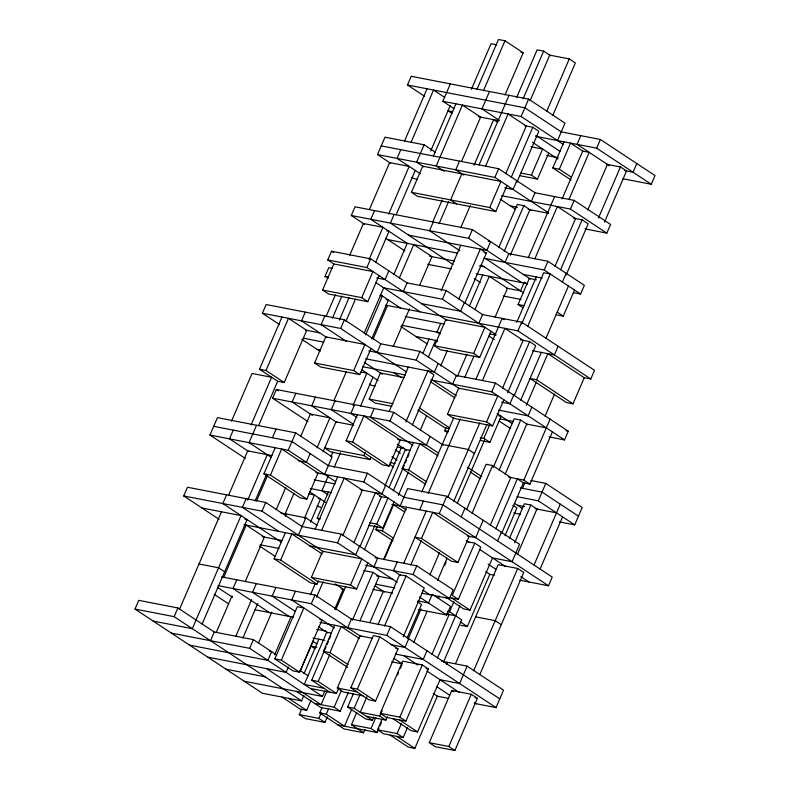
<?xml version="1.0" encoding="UTF-8"?>
<svg xmlns="http://www.w3.org/2000/svg" width="790" height="790" viewBox="0 0 790 790"><rect width="100%" height="100%" fill="white"/><g stroke="black" fill="none" stroke-linecap="round" stroke-linejoin="round"><path stroke-width="1.19" d="M303.893 695.437L301.553 700.878L262.418 693.264L135.001 609.051L138.744 600.351L177.878 607.964L214.278 632.02L253.412 639.633L276.668 654.999M219.107 519.336L183.714 495.942L187.457 487.242L265.716 502.46L302.126 526.525L341.25 534.129L377.66 558.194L373.907 566.894M245.335 458.437L209.942 435.043L217.438 417.643L295.697 432.861L332.096 456.916L324.601 474.316M279.591 324.601L262.399 313.235L266.141 304.535L344.401 319.752L380.81 343.808L419.944 351.422L456.344 375.477L495.478 383.091L568.287 431.212L564.544 439.912L549.129 436.91M231.48 421.218L252.05 373.463L271.612 377.265L251.052 425.02M233.248 430.145L229.505 438.845L248.722 451.544M259.485 369.246L266.003 370.51L288.488 318.311L306.688 330.339L284.203 382.538L277.685 381.274L259.485 369.246L281.961 317.037M135.001 609.051L174.126 616.664L177.878 607.964M226.592 494.856L222.839 503.556L281.497 542.315M256.562 425.247L249.067 442.647L271.316 457.351M305.276 312.139L301.523 320.849L326.813 337.557M333.824 263.949L322.587 290.049L361.711 297.662L372.959 271.562L333.824 263.949L327.761 259.94L331.504 251.24L370.638 258.844L407.038 282.909L446.172 290.513L482.572 314.578L521.706 322.182L594.514 370.303L590.772 379.003L583.859 377.66M179.379 609.524L221.477 511.782M228.577 495.31L247.705 450.873L272.017 455.603M258.547 425.701L277.685 381.274M307.972 421.593L272.57 398.2L276.322 389.5L393.706 412.321L443.259 445.076M328.067 278.396L325.036 276.391L328.778 267.692L332.235 268.363M364.407 224.182L351.264 215.492L355.006 206.792L472.4 229.614L508.8 253.669L547.934 261.283L584.343 285.338L580.591 294.038L573.481 292.656M390.635 163.273L377.492 154.583L384.987 137.183L424.112 144.797L435.241 152.144M424.655 96.341L407.472 84.984L411.215 76.284L528.609 99.106L565.008 123.161L557.513 140.571M349.526 255.723L363.4 223.511L382.962 227.313L369.088 259.525M369.532 209.251L389.628 162.602L409.19 166.414L388.621 214.169M246.154 498.658L242.402 507.358L278.811 531.423M272.382 437.759L276.125 429.049M324.838 315.951L321.096 324.651L346.375 341.359M326.319 315.882L335.414 294.779M247.665 500.218L267.277 454.685M295.885 393.301L292.142 402.001L312.366 415.372M374.579 210.594L370.826 219.294L407.235 243.35L393.835 274.456M400.807 149.685L397.054 158.385L420.32 173.761M404.549 140.985L427.035 88.786M263.919 473.822L270.437 475.096L281.675 448.987L318.084 473.052L306.846 499.152L300.319 497.888L263.919 473.822L275.157 447.723M332.363 318.261L341.932 296.043M202.151 624.001L247.112 519.593L244.811 519.149M255.16 500.9L266.645 474.237M314.558 362.985L325.796 336.886L364.931 344.489L353.683 370.589L314.558 362.985L320.622 366.995L359.756 374.608L370.994 348.499M223.718 577.283L246.203 525.083L264.403 537.111L245.275 581.539M256.562 501.018L267.573 475.471M411.077 142.259L433.552 90.05L444.681 97.407M339.394 320.049L348.963 297.83M183.714 495.942L261.974 511.16L265.716 502.46M209.942 435.043L288.202 450.26L295.697 432.861M262.399 313.235L340.658 328.452L344.401 319.752M327.761 259.94L366.886 267.543L370.638 258.844M345.911 321.313L355.48 299.104M210.535 640.72L214.278 632.02M236.763 579.821L233.02 588.52L269.42 612.576M315.447 397.103L311.704 405.803L336.984 422.512M394.141 214.396L390.388 223.096L453.095 264.531M424.112 144.797L416.616 162.197L423.697 166.868M453.974 108.645L442.854 101.288L450.349 83.888M216.272 632.474L232.053 595.818M300.773 436.248L310.342 414.039L329.904 417.841L316.988 447.831M375.635 262.418L389.026 231.322L386.725 230.878M396.126 214.85L415.264 170.423M411.452 192.306L422.69 166.206L500.949 181.424L489.711 207.523L411.452 192.306L417.515 196.315L495.774 211.532L507.012 185.433M276.204 509.708L285.773 487.499M430.708 150.959L450.32 105.416M322.587 290.049L328.65 294.058L367.785 301.671L379.022 275.572M433.414 156.025L455.889 103.826M310.154 453.588L306.401 462.288L298.106 460.679M388.838 270.881L385.086 279.581L376.791 277.962M285.318 513.401L293.929 493.404M333.953 400.481L346.385 371.596M256.325 583.622L252.583 592.322L288.992 616.388M285.368 516.196L286.306 514.014M335.019 400.915L331.267 409.615L353.515 424.319M364.111 333.341L383.733 287.807M235.835 636.276L251.615 599.62M365.622 334.901L382.37 296.033L380.059 295.588M471.413 89.25L491.034 43.717L496.782 44.833M318.419 580.857L317.017 584.116L310.5 582.852L274.091 558.787L285.328 532.687M476.933 89.477L498.46 39.5L504.978 40.764L523.187 52.802L505.007 95.007M242.856 638.063L257.688 603.629M323.061 451.841L335.977 421.85L353.762 425.306M371.695 338.92L388.433 300.042L386.132 299.598M373.097 339.029L387.446 305.71M399.404 277.942L413.753 244.624L431.952 256.651L419.52 285.526M274.091 558.787L280.618 560.061L291.856 533.951L322.192 554.007M483.46 90.751L504.978 40.764M304.407 518.309L314.45 494.984L308.693 493.869M331.03 456.482L332.946 452.038M353.041 405.389L366.906 373.176L361.158 372.06M432.624 222.276L442.193 200.058M171.4 633.116L249.66 648.333L253.412 639.633M275.898 587.424L272.145 596.124L295.401 611.5M298.373 535.225L305.868 517.825L316.997 525.172M354.582 404.717L350.839 413.417L356.902 417.426M377.067 352.508L380.81 343.808M403.295 291.609L407.038 282.909M433.266 222L429.523 230.71L459.859 250.756M459.494 161.101L455.751 169.801L463.839 175.153M489.474 91.502L481.979 108.902L499.171 120.258M461.488 161.555L480.616 117.127L462.417 105.09L436.189 165.999L444.276 171.341M328.443 475.55L321.885 490.768L327.949 494.787M258.409 643.208L271.809 612.102M310.47 522.318L320.523 498.994L318.212 498.549M334.229 467.157L340.451 452.719M360.536 406.07L372.979 377.195M439.151 223.54L448.71 201.332M346.119 440.781L352.636 442.054L363.874 415.955L400.283 440.01L389.045 466.11L382.518 464.846L346.119 440.781L357.357 414.681M461.814 173.81L450.577 199.91L456.65 203.919M319.18 519.474L317.165 518.141L328.403 492.042M391.83 406.317L375.23 403.088L369.167 399.078L380.405 372.979L404.125 377.59M393.213 346.622L409.477 308.851M315.171 529.063L337.646 476.854M474.049 165.199L493.661 119.655L497.71 122.332M295.46 591.226L291.707 599.926L334.18 628.001M321.688 530.327L344.173 478.128L362.373 490.156L342.761 535.689M374.144 408.519L370.401 417.219L412.874 445.293M479.066 164.903L509.037 95.304M274.634 654.782L290.898 617.02M485.583 166.177L508.069 113.967L526.268 126.005L505.699 173.761M274.841 658.89L297.326 606.681L303.844 607.954L281.368 660.154L274.841 658.89L293.041 670.917L299.568 672.181L322.053 619.982L319.871 619.558M516.571 97.614L537.131 49.849L543.658 51.123L550.739 55.794M460.698 227.797L470.267 205.588M311.408 577.362L322.646 551.262L361.781 558.876L350.533 584.975L311.408 577.362L317.471 581.371L356.606 588.985L367.844 562.885M370.865 457.39L369.927 459.573L330.803 451.959L324.729 447.95L363.864 455.553L365.266 452.295M523.089 98.878L543.658 51.123M389.174 411.511L408.312 367.083M441.156 290.809L460.768 245.275M310.431 594.821L315.21 583.721M218.06 585.607L311.28 603.738L315.022 595.038L351.432 619.093L390.556 626.707L499.774 698.883M244.031 524.659L337.508 542.829L341.25 534.129M315.911 472.627L363.736 481.93L367.478 473.23L403.888 497.285L443.022 504.899L552.23 577.075L548.487 585.775L519.711 580.186M272.57 398.2L389.964 421.021L393.706 412.321M368.762 350.898L416.192 360.122L419.944 351.422M383.13 287.688L442.42 299.213L446.172 290.513M351.264 215.492L468.648 238.313L472.4 229.614M377.492 154.583L494.886 177.414L498.628 168.705L535.037 192.77L574.162 200.374L610.571 224.439L606.819 233.139L584.956 228.883M442.854 101.288L521.114 116.505L528.609 99.106M530.11 100.666L549.721 55.132L569.294 58.934L575.357 62.943L552.872 115.142M316.474 597.201L323.169 581.657M422.867 353.515L429.089 339.078M288.409 666.948L286.069 672.389L207.81 657.171M440.721 323.426L436.979 332.126L440.01 334.131M428.437 357.011L435.616 340.352L437.63 341.685M434.52 345.783L445.767 319.683L484.892 327.287L473.654 353.387L434.52 345.783L440.593 349.792L479.718 357.396L490.965 331.296M353.89 542.671L375.418 492.693L381.481 496.703L359.954 546.68M405.872 421.978L427.874 370.885L433.937 374.894L412.42 424.872M458.812 299.054L480.33 249.077L486.403 253.086L464.875 303.064M511.268 177.246L532.796 127.269L538.859 131.278L516.857 182.372M300.388 670.759L313.304 640.769M304.041 673.603L318.874 639.179M385.046 485.524L401.31 447.762M359.46 546.157L355.707 554.856L309.463 545.87M385.688 485.257L381.935 493.957L360.201 489.731M438.144 363.449L434.391 372.149L365.622 358.779M464.372 302.55L460.629 311.25L421.495 303.637M516.828 180.742L513.085 189.442L504.78 187.822M546.808 111.133L569.294 58.934M334.674 609.238L343.285 589.241L335.197 583.899M335.74 609.673L345.783 586.348M440.652 366.056L447.357 350.503M389.184 487.272L405.438 449.51L410.05 450.399M364.457 549.741L374.983 525.301M469.379 306.125L482.769 275.019M369.651 522.684L376.761 524.066L388.009 497.967L379.704 496.357M347.669 667.402L323.396 651.365L334.634 625.255M393.045 540.913L375.852 529.557L377.265 526.288M425.346 484.023L402.08 468.648L413.328 442.548M329.904 692.238L311.704 680.2L326.053 646.882M327.011 644.66L328.443 641.332M329.4 639.11L330.832 635.772M393.262 490.827L404.263 465.28M405.221 463.059L406.653 459.731M407.61 457.509L409.042 454.181M498.678 247.734L517.332 204.422L523.859 205.686L530.939 210.367M420.329 430.125L426.551 415.688M520.748 173.03L531.413 175.103L542.661 149.004L530.801 146.693M327.307 716.846L324.907 722.396L305.345 718.594L299.282 714.585L301.671 709.035M474.938 309.611L489.287 276.293L507.496 288.32L495.054 317.195M368.604 525.311L382.834 528.076L394.072 501.976M323.396 651.365L329.924 652.629L341.162 626.529L359.361 638.557M375.852 529.557L382.38 530.821L393.618 504.721L404.747 512.068M402.08 468.648L408.608 469.922L419.846 443.812L438.055 455.85M311.704 680.2L318.222 681.474L329.707 654.811M398.348 495.429L408.391 472.104M504.247 251.23L523.859 205.686M281.981 697.066L300.19 709.104L306.708 710.368L311.013 700.375M519.692 175.656L537.486 179.113L548.724 153.013M347.679 627.793L351.432 619.093M400.145 505.985L407.63 488.585L446.765 496.199L519.573 544.32L512.078 561.72L492.516 557.918L470.03 610.117L463.513 608.853L446.32 597.487M430.115 436.386L426.373 445.086L397.597 439.487M452.601 384.177L456.344 375.477M478.829 323.278L482.572 314.578M505.057 262.369L508.8 253.669M531.285 201.47L535.037 192.77M352.439 620.14L372.999 572.375L379.072 576.384L359.934 620.812M457.351 376.524L466.92 354.305M510.31 255.239L529.922 209.696M244.219 681.237L322.478 696.454L324.818 691.013M326.853 691.349L321.115 704.68L266.507 668.587M383.614 559.547L392.225 539.55M384.177 559.458L406.662 507.259M571.002 179.962L552.793 167.934L564.04 141.835M447.426 414.296L458.664 388.186L497.799 395.8L486.551 421.9L447.426 414.296L453.49 418.305L492.624 425.909L503.862 399.809M365.019 729.417L363.588 732.745L344.025 728.943L319.752 712.906L322.142 707.346M464.856 377.195L473.941 356.093M299.282 714.585L318.844 718.387L321.234 712.837M447.733 432.752L444.701 430.748L446.103 427.479M552.793 167.934L559.32 169.208L570.558 143.099L582.694 151.127L589.212 152.391L569.126 199.041M362.966 695.832L343.403 692.03L337.33 688.021L359.815 635.812L372.475 638.281M421.682 492.16L453.737 417.752M319.752 712.906L326.27 714.17L328.66 708.62M310.342 688.436L336.431 693.501L338.821 687.952M369.927 622.461L383.318 591.364M314.588 703.406L334.16 707.218L341.329 690.549M397.222 561.996L393.479 570.696L400.56 575.377M419.707 509.797L423.45 501.087M475.906 379.289L502.144 318.38L504.158 319.713M528.372 257.481L554.6 196.572M580.828 135.673L577.085 144.373L609.446 165.762M428.2 493.434L460.254 419.016M403.749 563.26L426.225 511.061M482.433 380.553L504.919 328.354L523.118 340.381L502.549 388.137M534.889 258.745L557.375 206.546L575.574 218.573L555.005 266.329M296.388 691.378L320.661 707.415L340.223 711.227L348.36 692.346M350.829 687.813L373.315 635.614L379.832 636.878L398.041 648.906L375.556 701.115L369.039 699.841L350.829 687.813L357.357 689.077L375.556 701.115M378.015 624.683L399.543 574.705L406.07 575.969L424.269 588.007L403.216 636.878M562.125 198.883L582.694 151.127M523.138 307.853L518.082 304.515L529.33 278.416L536.44 279.798M373.818 716.974L372.376 720.302L365.859 719.038L347.649 707.011L353.397 693.679M421.505 538.434L432.752 512.325L469.151 536.39L457.914 562.49L451.396 561.226L414.987 537.161L421.505 538.434L457.914 562.49M357.357 689.077L379.832 636.878M384.542 625.957L406.07 575.969M410.77 565.048L421.297 540.617M516.69 322.478L536.301 276.944M351.649 709.538L344.479 726.198L326.27 714.17M347.649 707.011L354.177 708.274L359.914 694.943M320.059 622.421L386.814 635.407L390.556 626.707M365.612 565.275L413.042 574.498L416.784 565.798L453.193 589.863L449.451 598.563L421.821 593.191M391.84 504.375L439.27 513.599L446.765 496.199M430.728 379.931L491.726 391.791L495.478 383.091M385.609 305.157L517.954 330.882L521.706 322.182M483.717 258.221L544.192 269.983L547.934 261.283M501.64 195.703L570.419 209.073L574.162 200.374M535.65 136.315L596.648 148.174L600.39 139.475L654.999 175.568L651.256 184.268L622.796 178.728M521.726 323.821L543.737 272.728L550.255 273.992L527.769 326.191M447.772 497.236L479.816 422.818M363.588 732.745L351.451 724.726L356.715 712.511M366.935 696.731L360.24 712.284L379.812 716.086L385.875 720.095L387.307 716.767M453.835 501.245L486.847 424.605M480.271 437.66L483.836 438.351L489.919 424.21M457.331 503.26L484.596 439.951M507.634 392.739L529.636 341.645L535.709 345.655L514.181 395.642M560.574 269.825L582.102 219.837L588.165 223.847L566.163 274.94M429.928 574.863L439.497 552.644M587.809 209.962L607.421 164.419M480.409 440.524L489.899 442.361L501.137 416.261L498.767 415.797M407.196 637.777L421.544 604.459L417.495 601.783M408.124 639.001L421.031 609.011M408.766 638.735L405.013 647.435L390.783 644.67M461.222 516.927L464.964 508.227M513.678 395.119L509.935 403.818L501.63 402.209M562.391 282.01L566.134 273.31M351.451 724.726L371.014 728.528L375.803 717.429M466.475 509.787L486.087 464.253L492.604 465.517L510.814 477.545L490.244 525.311M380.267 713.35L402.742 661.141L422.304 664.953L428.378 668.962L405.892 721.161L386.33 717.36L380.267 713.35L399.829 717.152L405.892 721.161M437.502 580.433L447.071 558.214M379.812 716.086L382.202 710.536M397.508 674.996L398.466 672.774M400.372 668.33L401.814 664.992M432.268 594.278L428.516 602.987L417.851 600.904M444.701 565.403L446.143 562.075M413.684 642.497L427.074 611.391M545.979 338.229L568.454 286.019M407.472 727.62L403.167 737.613L383.604 733.811L377.541 729.802L381.847 719.799M598.455 218.05L620.466 166.957L626.529 170.966L604.528 222.059M337.952 724.934L377.087 732.537L378.993 728.104M379.951 725.882L381.392 722.544M472.045 513.273L492.604 465.517M520.748 400.175L541.318 352.409M493.138 467.67L514.181 418.799L520.709 420.063L527.779 424.744M438.332 598.297L439.289 596.075M556.17 314.746L563.28 316.138L574.528 290.029M536.598 379.783L547.845 353.673L584.245 377.738L573.007 403.838L566.489 402.574L530.08 378.509L536.598 379.783L573.007 403.838M526.337 405.29L536.39 381.965M499.181 470.05L520.709 420.063M426.965 650.763L423.213 659.462L395.593 654.09M483.174 520.255L475.679 537.654L467.621 536.094M531.877 407.146L528.135 415.846L498.49 410.089M558.115 346.247L554.363 354.947L532.5 350.691M636.799 163.53L633.047 172.24L624.752 170.62M399.829 717.152L422.304 664.953M474.77 543.145L452.285 595.344L458.348 599.353L480.834 547.154L474.77 543.145L466.712 541.575M505.245 474.059L526.772 424.072M418.266 609.475L446.725 615.015L450.468 606.315L433.276 594.949M377.541 729.802L397.103 733.604L401.409 723.61M447.259 611.351L449.559 611.796L453.865 601.802M431.883 654.525L449.105 614.541L447.081 613.198M437.453 658.011L459.938 605.812M495.804 528.796L517.332 478.819L523.405 482.828L501.877 532.806M545.021 416.212L554.59 393.993M443.516 662.02L461.696 619.814L449.559 611.796M497.621 540.982L501.374 532.282M508.642 477.121L523.859 480.083L550.087 419.184M392.847 718.624L411.057 730.651L417.574 731.925L440.06 679.716L459.622 683.528L467.117 666.128L503.526 690.183L496.031 707.583L474.158 703.337M446.617 664.499L447.555 662.316M522.496 488.309L524.837 482.868M504.968 535.748L516.927 507.98L512.888 505.304M390.132 735.075L408.331 747.113L414.849 748.377L437.334 696.178L448.839 698.409M460.787 625.305L467.315 626.569L489.79 574.37L494.392 575.258M523.019 482.749L529.922 484.092L552.408 431.893M455.553 663.521L498.135 564.662L517.697 568.474L523.76 572.483L479.757 674.66M509.53 538.197L524.363 503.763L530.88 505.027L537.96 509.708M514.616 542.789L530.88 505.027M429.256 742.689L451.742 690.48L471.304 694.292L477.367 698.301L454.892 750.5L435.32 746.698L429.256 742.689L448.819 746.491L454.892 750.5M516.966 496.663L538.306 500.811L545.801 483.411L582.21 507.476L574.715 524.876L559.3 521.874M517.332 554.58L536.953 509.037M473.684 670.651L517.697 568.474M448.819 746.491L471.304 694.292M534.03 565.048L560.258 504.148M540.103 569.057L562.579 516.857M521.005 52.377L523.187 52.802M407.472 84.984L524.856 107.805L561.265 131.871L600.39 139.475M452.749 111.706L448.009 110.788L452.058 113.454M478.701 116.752L498.994 120.702M524.738 125.699L532.796 127.269M606.651 164.271L620.466 166.957M546.739 155.452L558.352 157.714M381.234 145.883L498.628 168.705M417.347 179.32L413.901 178.649L411.876 177.306M510.36 205.894L517.47 207.276M528.145 209.35L548.339 213.28M573.402 218.149L582.102 219.837M488.23 241.177L490.6 241.641L486.857 250.341L408.598 235.124M484.102 252.642L486.403 253.086M387.663 239.548L457.627 253.156M429.582 256.187L454.487 261.036M479.392 265.875L484.132 266.793M523.257 274.406L542.236 278.09M427.627 264.304L451.347 268.916M476.242 273.755L527.651 283.748M506.311 288.093L520.531 290.858L524.284 282.158L527.315 284.163M503.171 295.974L520.956 299.43M518.082 304.515L524.017 305.671M325.036 276.391L328.482 277.063M405.151 316.504L444.178 324.098M489.919 333.923L495.844 335.079M520.432 339.858L529.636 341.645M401.399 325.204L440.425 332.797M416.044 336.54L437.393 340.697M305.503 330.111L319.733 332.876M303.548 338.219L323.703 342.139M317.007 349.328L320.562 350.019M362.482 366.659L405.408 375.003M375.072 386.093L371.616 385.421L369.592 384.078M565.917 430.748L568.287 431.212M500.09 418.888L513.135 421.425M526.18 423.963L546.334 427.884M369.167 399.078L392.877 403.69M449.5 428.851L445.155 428.002L417.851 409.961M444.701 430.748L448.256 431.439M442.252 444.405L468.342 449.48L474.405 453.49M397.469 447.022L404.569 448.394M530.841 480.508L545.801 483.411M213.685 426.343L291.945 441.561L328.354 465.616L367.478 473.23M390.142 462.575L395.02 463.523M520.195 487.865L542.058 492.111L578.468 516.176M517.381 505.235L524.501 506.617M535.166 508.691L556.515 512.848M513.717 513.016L520.62 514.359M314.124 479.836L335.118 483.915M310.371 488.536L331.662 492.674M321.461 507.674L317.136 505.886M317.165 518.141L320.424 518.773M280.549 512.898L305.868 517.825M201.914 507.98L241.039 515.584L192.335 628.692L153.201 621.088M375.29 557.73L416.784 565.798M262.231 536.687L282.188 540.567M260.078 544.764L279.048 548.448M363.795 570.587L372.999 572.375M376.702 575.93L392.116 578.922M449.145 597.566L458.348 599.353M375.931 584.264L394.901 587.957M372.969 589.35L392.531 593.152M341.112 588.817L343.285 589.241M475.649 616.871L495.212 620.673L501.285 624.683M198.991 563.981L218.563 567.793L224.627 571.802M446.419 614.018L455.632 615.805M221.546 576.858L315.022 595.038M254.459 609.673L293.594 617.276M316.691 629.324L326.171 631.17M331.356 633.116L326.754 632.217L304.269 684.417L323.841 688.228M395.869 648.481L398.041 648.906M441.798 661.2L467.117 666.128M312.939 638.024L324.799 640.325M316.918 647.287L310.984 646.131L315.032 648.807M391.623 661.813L402.288 663.886L394.2 658.544M426.077 668.508L428.378 668.962M269.242 651.197L271.612 651.661L267.869 660.361L189.61 645.144M475.067 697.846L477.367 698.301M337.33 688.021L356.902 691.823M226.009 669.209L265.144 676.813M366.313 716.293L385.875 720.095M596.648 148.174L651.256 184.268M521.114 116.505L563.586 144.58M535.926 135.426L560.199 151.463M532.539 142.319L557.829 159.027M559.32 169.208L571.456 177.227M531.413 175.103L537.486 179.113M570.419 209.073L606.819 233.139M494.886 177.414L548.477 212.836M500.248 199.208L515.416 209.232M489.711 207.523L495.774 211.532M544.192 269.983L580.591 294.038M468.648 238.313L530.337 279.087M485.495 258.567L521.894 282.632M557.217 312.119L563.28 316.138M481.1 264.788L523.573 292.863M474.326 278.574L480.399 282.583M385.648 238.215L404.855 250.914M517.954 330.882L590.772 379.003M442.42 299.213L496.021 334.644M489.04 336.115L494.096 339.453M366.886 267.543L446.775 320.345M331.504 251.24L333.528 252.573M375.635 282.455L420.132 311.862M473.654 353.387L479.718 357.396M380.346 294.69L400.57 308.06M361.711 297.662L367.785 301.671M400.876 326.517L427.173 343.897M491.726 391.791L564.544 439.912M416.192 360.122L459.681 388.858M497.098 413.585L512.266 423.618M499.221 421.08L510.34 428.427M433.038 380.375L456.294 395.75M430.56 381.787L454.823 397.824M486.551 421.9L492.624 425.909M340.658 328.452L406.386 371.893M393.904 372.771L400.984 377.452M483.836 438.351L489.899 442.361M364.229 362.284L382.429 374.312M361.85 369.839L378.035 380.533M419.312 407.887L449.658 427.933M523.859 480.083L529.922 484.092M353.683 370.589L359.756 374.608M301.839 339.305L320.039 351.333M538.306 500.811L574.715 524.876M467.641 467.265L481.791 476.627M470.218 472.015L480.33 478.701M389.964 421.021L438.509 453.104M514.349 503.23L522.437 508.582M397.35 444.158L406.455 450.172M395.346 449.905L400.402 453.253M266.003 370.51L284.203 382.538M391.959 456.798L397.015 460.135M408.608 469.922L426.807 481.949M276.322 389.5L278.347 390.833M389.579 464.352L393.627 467.028M352.636 442.054L389.045 466.11M363.864 455.553L369.927 459.573M439.27 513.599L548.487 585.775M466.228 540.538L469.26 542.542M479.372 549.228L505.659 566.598M520.827 576.631L528.925 581.973M363.736 481.93L406.208 509.994M488.121 564.139L496.209 569.481M485.751 571.693L489.79 574.37M288.202 450.26L335.73 481.673M376.761 524.066L382.834 528.076M382.38 530.821L393.499 538.178M309.394 491.647L325.579 502.341M270.437 475.096L306.846 499.152M451.831 598.089L470.03 610.117M413.042 574.498L449.451 598.563M422.798 590.081L429.879 594.751M460.234 621.888L467.315 626.569M337.508 542.829L397.173 582.26M419.421 596.963L446.725 615.015M261.974 511.16L323.653 551.933M375.23 586.022L384.335 592.036M350.533 584.975L356.606 588.985M259.554 546.078L274.723 556.101M280.618 560.061L317.017 584.116M386.814 635.407L496.031 707.583M403.651 655.661L417.811 665.012M426.916 671.036L459.276 692.415M474.444 702.448L476.459 703.781M451.742 690.48L453.766 691.823M311.28 603.738L360.832 636.483M436.673 686.609L449.816 695.299M433.285 693.501L437.334 696.178M318.666 626.875L327.771 632.889M312.909 641.322L316.948 643.988M329.924 652.629L348.123 664.657M217.497 587.385L232.665 597.418M214.11 594.278L228.27 603.639M399.375 719.897L417.574 731.925M318.222 681.474L336.431 693.501M397.103 733.604L403.167 737.613M299.933 670.374L308.021 675.717M281.368 660.154L299.568 672.181M354.177 708.274L372.376 720.302M396.649 736.349L414.849 748.377M249.66 648.333L322.478 696.454M371.014 728.528L377.087 732.537M334.16 707.218L340.223 711.227M174.126 616.664L301.553 700.878M288.508 698.34L306.708 710.368M318.844 718.387L324.907 722.396"/></g></svg>
